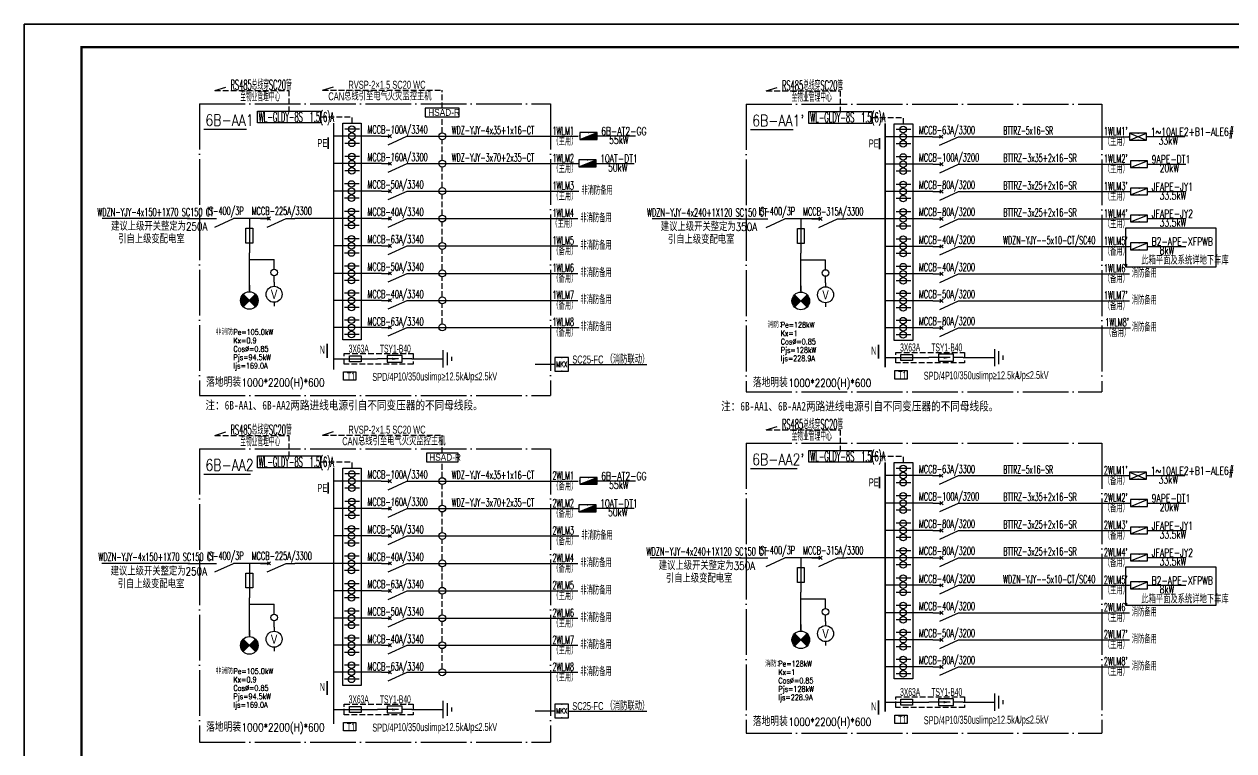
# Model space of a CAD drawing. Extents: x -127004 to 341119, y -13158 to 456864.
# Drawn here: x 27084 to 79977, y 214595 to 246361 of the extents above; entities that cross this region are included whole.
import ezdxf
from ezdxf.enums import TextEntityAlignment as Align

# ---------------------------------------------------------------- set-up
doc = ezdxf.new("R2010")
doc.units = 0
doc.header["$LTSCALE"] = 1000
doc.linetypes.add('DASH', pattern=[0.35, 0.25, -0.1])
doc.linetypes.add('DOTE', pattern=[2.42, 2, -0.2, 0.02, -0.2])
doc.layers.get('0').update_dxf_attribs({"linetype": 'CONTINUOUS'})
for name, color, linetype in [('D-TEXT', 7, 'CONTINUOUS'), ('DIM-箱柜', 3, 'CONTINUOUS'), ('DOTLN', 2, 'DASH'), ('EL-1', 4, 'DASH'), ('ELEMENT', 3, 'CONTINUOUS'), ('EQUIP-照明', 3, 'CONTINUOUS'), ('EQUIP-箱柜', 3, 'CONTINUOUS'), ('PUB_TEXT', 7, 'CONTINUOUS'), ('SHEBEI', 7, 'CONTINUOUS'), ('SIG_TEXT', 7, 'CONTINUOUS'), ('TEL_TEXT', 3, 'CONTINUOUS'), ('TEL_TITLE', 7, 'CONTINUOUS'), ('WIRE', 4, 'CONTINUOUS'), ('WIRE-照明', 1, 'CONTINUOUS'), ('内审意见修改', 2, 'CONTINUOUS')]:
    doc.layers.add(name, color=color, linetype=linetype)
doc.layers.add('内审要求修改2.10', color=6, linetype='CONTINUOUS', plot=False)
doc.styles.add('_COMPLEX', font='ros.shx', dxfattribs={"width": 0.6, "bigfont": 'jd.shx'})
doc.styles.add('_HZTXT', font='ROMANS2', dxfattribs={"width": 0.8, "bigfont": 'HZDF2'})
doc.styles.add('_SIMPLEX', font='SIMPLEX.shx', dxfattribs={"width": 0.8})
doc.styles.add('_TCH_LABEL', font='COMPLEX', dxfattribs={"bigfont": 'GBCBIG'})
doc.styles.add('_TEL_DIM', font='ROMANS2', dxfattribs={"width": 0.8, "height": 3.5, "bigfont": 'HZDF2'})
doc.styles.add('_XCSG', font='XCSG.shx', dxfattribs={"width": 0.6})
doc.styles.add('B', font='ROMANS2', dxfattribs={"width": 0.8, "bigfont": 'HZDF2'})
doc.styles.get("Standard").update_dxf_attribs({"font": 'GBENOR', "bigfont": 'GBCBIG'})
doc.styles.add('黑体', font='simhei.ttf', dxfattribs={"width": 0.8})

# ---------------------------------------------------------------- blocks, each defined once
blk = doc.blocks.new('SADF AGF AERG AER GER')
at = {"layer": 'DIM-箱柜'}
blk.add_lwpolyline([(-462150, -1228514), (-378050, -1228514), (-378050, -1287914), (-462150, -1287914)], close=True, dxfattribs=at)
blk = doc.blocks.new('A$C6873132B')
at = {"layer": 'DIM-箱柜'}
blk.add_blockref('SADF AGF AERG AER GER', (378050, 1287914), dxfattribs=at)
blk = doc.blocks.new('M_M0')
blk.add_line((-0.25, -0.2), (0, -0.75))
for points in [[(0, 0), (0, -0.25)], [(0, -1), (0, -0.75)]]:
    blk.add_lwpolyline(points)
at = {"width": 0.8, "flags": 9}
blk.add_attdef('S', (0.25, -0.5), '', height=0.2, dxfattribs=at)
blk = doc.blocks.new('M_M7')
for p, q in [((-0.25, -0.2), (0, -0.75)), ((-0.047, -0.297), (0.047, -0.203)), ((-0.047, -0.203), (0.047, -0.297))]:
    blk.add_line(p, q)
for points in [[(0, 0), (0, -0.25)], [(0, -0.75), (0, -1)]]:
    blk.add_lwpolyline(points)
at = {"width": 0.8, "flags": 9}
blk.add_attdef('S', (0.25, -0.5), '', height=0.2, dxfattribs=at)
blk = doc.blocks.new('M_M58MSL')
for points in [[(0, 0), (0, -0.167)], [(0, -0.833), (0, -1)]]:
    blk.add_lwpolyline(points)
blk.add_circle((0, -0.5), 0.333)
at = {"style": '_SIMPLEX', "width": 0.8, "flags": 8}
blk.add_attdef('$TEXT$', text='', height=0.333, dxfattribs=at).set_placement((0, -0.5), align=Align.MIDDLE_CENTER)
at = {"width": 0.8, "flags": 9}
blk.add_attdef('S', (0.25, -0.5), '', height=0.2, dxfattribs=at)
blk = doc.blocks.new('M_M12')
for p, q in [((-0.1, -0.717), (-0.1, -0.283)), ((-0.1, -0.283), (0.1, -0.283)), ((0.1, -0.283), (0.1, -0.717)), ((0.1, -0.717), (-0.1, -0.717))]:
    blk.add_line(p, q)
blk.add_lwpolyline([(0, 0), (0, -1)])
at = {"width": 0.8, "flags": 9}
blk.add_attdef('S', (0.25, -0.5), '', height=0.2, dxfattribs=at)
blk = doc.blocks.new('M_M57DRB')
for p, q in [((0.259, -0.374), (-0.259, -0.893)), ((0.259, -0.893), (-0.259, -0.374))]:
    blk.add_line(p, q)
blk.add_lwpolyline([(0, 0), (0, -0.267)])
blk.add_circle((0, -0.633), 0.367)
for points in [[(-0.13, -0.763), (-0.354, -0.538), (0, -0.633), (-0.259, -0.374)], [(0.13, -0.504), (0.354, -0.728), (0, -0.633), (0.259, -0.893)], [(0.225, -0.409), (0.354, -0.538), (0.13, -0.504), (0.354, -0.728)], [(0.259, -0.374), (0.259, -0.374), (0.225, -0.409), (0.354, -0.538)], [(-0.225, -0.858), (-0.354, -0.728), (-0.13, -0.763), (-0.354, -0.538)], [(-0.259, -0.893), (-0.259, -0.893), (-0.225, -0.858), (-0.354, -0.728)]]:
    blk.add_solid(points)
at = {"width": 0.8, "flags": 9}
blk.add_attdef('S', (0.25, -0.5), '', height=0.2, dxfattribs=at)
blk = doc.blocks.new('$equip$00001781')
blk.add_circle((0, 0), 0.5)
at = {"flags": 9}
blk.add_attdef('A', (0, 0), '', height=0.00002, dxfattribs=at)
blk = doc.blocks.new('$equip_U$00000105(JDQINJING)')
for p, q in [((0.5, 1), (-0.5, 1)), ((-0.5, 1), (-0.5, 0)), ((0.5, 0), (0.5, 1)), ((-0.5, 0), (0.5, 0))]:
    blk.add_line(p, q)
for p in [(0, 1), (-0.5, 0.5), (0, 0), (0.5, 0.5)]:
    blk.add_point(p)
at = {"color": 7, "style": '_TEL_DIM'}
blk.add_attdef('$TEXT$', text='', height=0.4, dxfattribs=at).set_placement((-0.002, 0.507), align=Align.MIDDLE_CENTER)
at = {"color": 7, "style": '_TEL_DIM', "flags": 1}
blk.add_attdef('A', text='', height=0.00002, dxfattribs=at).set_placement((0, 0), align=Align.MIDDLE_CENTER)
blk = doc.blocks.new('*X33')
at = {"color": 0}
for p, q in [((-247, 0), (-246, 2)), ((-212, 0), (-187, 25)), ((-177, 0), (-128, 49)), ((-141, 0), (-69, 72)), ((-106, 0), (-10, 96)), ((-71, 0), (49, 120)), ((-35, 0), (108, 143)), ((0, 0), (167, 167)), ((35, 0), (226, 190)), ((71, 0), (250, 179)), ((106, 0), (250, 144)), ((141, 0), (250, 109)), ((177, 0), (250, 73)), ((212, 0), (250, 38)), ((247, 0), (250, 3))]:
    blk.add_line(p, q, dxfattribs=at)
blk = doc.blocks.new('$equip$00001425')
for p, q in [((-0.75, 0), (0.75, 0.6)), ((0.75, 0.6), (-0.75, 0.6)), ((-0.75, 0.6), (-0.75, 0)), ((-0.75, 0), (0.75, 0)), ((0.75, 0), (0.75, 0.6))]:
    blk.add_line(p, q)
for p in [(-0.75, 0.3), (0, 0.6), (0, 0), (0.75, 0.3)]:
    blk.add_point(p)
blk.add_solid([(-0.75, 0), (0.75, 0), (0.75, 0.6)])
at = {"xscale": 0.00300000000061118, "yscale": 0.00300000000061118, "zscale": 0.00300000000061118}
blk.add_blockref('*X33', (0, 0), dxfattribs=at)
at = {"style": '_TCH_LABEL', "flags": 9}
blk.add_attdef('A', (0, 0), '', height=0.00002, dxfattribs=at)
blk = doc.blocks.new('M_M24')
for p, q in [((-0.25, -0.375), (0.25, -0.375)), ((-0.1875, -0.5), (0.1875, -0.5)), ((-0.0625, -0.625), (0.0625, -0.625))]:
    blk.add_line(p, q)
blk.add_lwpolyline([(0, 0), (0, -0.375)])
at = {"width": 0.8, "flags": 9}
blk.add_attdef('S', (0.25, -0.5), '', height=0.2, dxfattribs=at)
blk = doc.blocks.new('M_M17')
for p, q in [((-0.1, -0.717), (-0.1, -0.283)), ((-0.1, -0.283), (0.1, -0.283)), ((0.1, -0.283), (0.1, -0.717)), ((0, -0.383), (0, -0.717)), ((0.1, -0.717), (-0.1, -0.717))]:
    blk.add_line(p, q)
for points in [[(0, 0), (0, -0.283)], [(0, -0.717), (0, -1)]]:
    blk.add_lwpolyline(points)
for points in [[(-0.033, -0.567), (0.033, -0.567), (0, -0.367), (0.033, -0.567)], [(0.033, -0.567), (0, -0.367), (-0.033, -0.567), (0.033, -0.567)], [(0, -0.367), (-0.033, -0.567), (0.033, -0.567), (0, -0.367)]]:
    blk.add_solid(points)
at = {"width": 0.8, "flags": 9}
blk.add_attdef('S', (0.25, -0.5), '', height=0.2, dxfattribs=at)
blk = doc.blocks.new('T1')
at = {"layer": 'DOTLN', "linetype": 'DASH', "elevation": -4260}
blk.add_lwpolyline([(42028, 231032), (45043, 231032), (45043, 230576), (42028, 230576)], close=True, dxfattribs=at)
at = {"layer": 'ELEMENT', "elevation": -4260}
blk.add_lwpolyline([(42254, 230674), (42254, 230934), (42764, 230934), (42764, 230674)], close=True, dxfattribs=at)
at = {"layer": 'TEL_TEXT', "ltscale": 2}
blk.add_lwpolyline([(41994, 230241), (42528, 230241), (42528, 229865), (41994, 229865)], close=True, dxfattribs=at)
at = {"layer": 'WIRE-照明'}
for p, q in [((41567, 230804), (42330, 230804)), ((42330, 230804), (43480, 230804)), ((44980, 230804), (45793, 230804))]:
    blk.add_line(p, q, dxfattribs=at)
at = {"layer": 'ELEMENT', "yscale": 1500, "zscale": 1500}
for name, p, xscale, rotation in [('M_M24', (45793, 230804), 1500, 90), ('M_M17', (44980, 230804), -1500, 270)]:
    blk.add_blockref(name, p, dxfattribs=dict(at, xscale=xscale, rotation=rotation))
at = {"layer": 'TEL_TEXT', "ltscale": 2, "style": '_COMPLEX'}
for s, width, p in [('3X63A      TSY1-B40', 0.5, (42222, 231075)), ('T1', 0.6, (42135, 229861)), ('SPD/4P', 0.6, (43255, 229838)), ('10/350us', 0.6, (44372, 229857)), ('Iimp≥12.5kA', 0.6, (45671, 229858)), ('Up≤2.5kV', 0.6, (47309, 229868))]:
    blk.add_text(s, height=350, dxfattribs=dict(at, width=width)).set_placement(p)
blk = doc.blocks.new('$equip$00001424')
for p, q in [((-0.75, 0), (0.75, 0.6)), ((-0.75, 0.6), (0.75, 0)), ((0.75, 0.6), (-0.75, 0.6)), ((-0.75, 0.6), (-0.75, 0)), ((-0.75, 0), (0.75, 0)), ((0.75, 0), (0.75, 0.6))]:
    blk.add_line(p, q)
for p in [(-0.75, 0.3), (0, 0.6), (0, 0), (0.75, 0.3)]:
    blk.add_point(p)
at = {"style": '_TCH_LABEL', "flags": 9}
blk.add_attdef('A', (0, 0), '', height=0.00002, dxfattribs=at)
blk = doc.blocks.new('$equip$00001416')
for p, q in [((0.75, 0.6), (-0.75, 0.6)), ((-0.75, 0), (0.75, 0.6)), ((-0.75, 0.6), (-0.75, 0)), ((-0.75, 0), (0.75, 0)), ((0.75, 0), (0.75, 0.6))]:
    blk.add_line(p, q)
for p in [(-0.75, 0.3), (0, 0.6), (0, 0), (0.75, 0.3)]:
    blk.add_point(p)
at = {"style": '_TCH_LABEL', "flags": 9}
blk.add_attdef('A', (0, 0), '', height=0.00002, dxfattribs=at)

msp = doc.modelspace()

# ---------------------------------------------------------------- linework, layer by layer
at = {"color": 0}
for p, q in [((35420, 243463, 0), (35897, 243615, 0)), ((40135, 243475), (40612, 243627)), ((59534, 243444, 0), (60010, 243596, 0)), ((35420, 228386, 0), (35897, 228537, 0)), ((40135, 228398), (40612, 228550)), ((59534, 228628, 0), (60010, 228780, 0))]:
    msp.add_line(p, q, dxfattribs=at)
at = {"linetype": 'DASH'}
for p, q in [((35420, 243463, 0), (38657, 243463, 0)), ((38657, 243463, 0), (38657, 242563, 0)), ((40135, 243475), (45365, 243475)), ((45365, 242690), (45365, 243475)), ((59534, 243444, 0), (62770, 243444, 0)), ((62770, 243444, 0), (62770, 242544, 0)), ((40035, 242304), (41419, 242304)), ((41419, 242027), (41419, 242304)), ((45365, 241612), (45365, 242305)), ((64149, 242285), (65532, 242285)), ((65532, 242008), (65532, 242285)), ((45365, 240414), (45365, 241312)), ((45365, 239215), (45365, 240100)), ((45365, 238016), (45365, 238902)), ((45365, 236818), (45365, 237716)), ((45365, 235619), (45365, 236518)), ((45365, 234438), (45365, 235319)), ((45365, 233257), (45365, 234138)), ((59534, 228628, 0), (62770, 228628, 0)), ((62770, 228628, 0), (62770, 227728, 0)), ((35420, 228386, 0), (38657, 228386, 0)), ((38657, 228386, 0), (38657, 227486, 0)), ((40135, 228398), (45365, 228398)), ((45365, 227613), (45365, 228398)), ((64149, 227469), (65532, 227469)), ((65532, 227192), (65532, 227469)), ((40035, 227226), (41419, 227226)), ((41419, 226950), (41419, 227226)), ((45365, 226535), (45365, 227228)), ((45365, 225336), (45365, 226235)), ((45365, 224138), (45365, 225023)), ((45365, 222939), (45365, 223824)), ((45365, 221740), (45365, 222639)), ((45365, 220542), (45365, 221440)), ((45365, 219361), (45365, 220242)), ((45365, 218180), (45365, 219061))]:
    msp.add_line(p, q, dxfattribs=at)
at = {"color": 2, "elevation": 0}
for points in [[(37279, 242563), (40035, 242563), (40035, 242045), (37279, 242045)], [(61392, 242544), (64149, 242544), (64149, 242025), (61392, 242025)], [(37279, 227486), (40035, 227486), (40035, 226967), (37279, 226967)], [(61392, 227728), (64149, 227728), (64149, 227209), (61392, 227209)]]:
    msp.add_lwpolyline(points, close=True, dxfattribs=at)
at = {"color": 0}
for points in [[(41014, 242027), (41823, 242027), (41823, 232564), (41014, 232564)], [(65127, 242008), (65936, 242008), (65936, 232530), (65127, 232530)], [(41014, 226950), (41823, 226950), (41823, 217457), (41014, 217457)], [(65127, 227192), (65936, 227192), (65936, 217742), (65127, 217742)]]:
    msp.add_lwpolyline(points, close=True, dxfattribs=at)
at = {"linetype": 'Continuous', "const_width": 72.9}
for points in [[(40372, 241408), (40372, 240911)], [(64485, 241389), (64485, 240892)], [(40330, 232391), (40330, 231772)], [(64443, 232354), (64443, 231736)], [(64485, 226573), (64485, 226076)], [(40372, 226330), (40372, 225833)], [(40330, 217653), (40330, 217034)], [(64443, 216799), (64443, 216180)]]:
    msp.add_lwpolyline(points, dxfattribs=at)
for points in [[(75257, 237460), (79193, 237460), (79193, 235742), (75257, 235742)], [(75257, 222641), (79193, 222641), (79193, 220952), (75257, 220952)]]:
    msp.add_lwpolyline(points, close=True)
at = {"color": 2}
for centre in [(41409, 241774, 0), (65522, 241755, 0), (41409, 241462, 0), (41409, 241152, 0), (65522, 241443, 0), (65522, 241133, 0), (41409, 240576, 0), (65522, 240556, 0), (41409, 240264, 0), (65522, 240244, 0), (41409, 239953, 0), (65522, 239934, 0), (41401, 239377, 0), (41401, 239065, 0), (65514, 239358, 0), (65514, 239046, 0), (41401, 238754, 0), (65514, 238735, 0), (41401, 238178, 0), (65514, 238159, 0), (41401, 237866, 0), (41401, 237556, 0), (65514, 237847, 0), (65514, 237537, 0), (41401, 236980, 0), (65514, 236961, 0), (41401, 236668, 0), (41401, 236357, 0), (65514, 236649, 0), (65514, 236338, 0), (41401, 235781, 0), (65514, 235762, 0), (41401, 235469, 0), (65514, 235450, 0), (41401, 235159, 0), (65514, 235140, 0), (41401, 234600, 0), (41401, 234288, 0), (65514, 234581, 0), (65514, 234269, 0), (41401, 233978, 0), (65514, 233959, 0), (41401, 233420, 0), (65514, 233400, 0), (41401, 233107, 0), (41401, 232797, 0), (65514, 233088, 0), (65514, 232778, 0), (65522, 226939, 0), (41409, 226697, 0), (41409, 226385, 0), (65522, 226627, 0), (65522, 226317, 0), (41409, 226074, 0), (65522, 225740, 0), (41409, 225498, 0), (41409, 225186, 0), (65522, 225428, 0), (41409, 224876, 0), (65522, 225118, 0), (41401, 224300, 0), (65514, 224542, 0), (65514, 224230, 0), (41401, 223988, 0), (41401, 223677, 0), (65514, 223919, 0), (41401, 223101, 0), (65514, 223343, 0), (41401, 222789, 0), (65514, 223031, 0), (65514, 222721, 0), (41401, 222478, 0), (65514, 222145, 0), (41401, 221902, 0), (41401, 221590, 0), (65514, 221833, 0), (65514, 221522, 0), (41401, 221280, 0), (41401, 220704, 0), (65514, 220946, 0), (65514, 220634, 0), (41401, 220392, 0), (41401, 220081, 0), (65514, 220324, 0), (41401, 219523, 0), (65514, 219765, 0), (65514, 219453, 0), (41401, 219211, 0), (41401, 218900, 0), (65514, 219143, 0), (41401, 218342, 0), (65514, 218584, 0), (41401, 218030, 0), (65514, 218272, 0), (65514, 217962, 0), (41401, 217720, 0)]:
    msp.add_circle(centre, 143, dxfattribs=at)
for centre in [(38012, 235503), (62125, 235484), (38012, 220426), (62125, 220668)]:
    msp.add_circle(centre, 143)
at = {"layer": 'EQUIP-照明', "linetype": 'ByBlock'}
for points in [[(44624, 242305), (46106, 242305), (46106, 242690), (44624, 242690)], [(44669, 227228), (46060, 227228), (46060, 227613), (44669, 227613)]]:
    msp.add_lwpolyline(points, close=True, dxfattribs=at)
at = {"layer": 'PUB_TEXT', "color": 2}
for p, q in [((36807, 241757), (34933, 241757)), ((60714, 241738), (58840, 241738)), ((60884, 226922), (58840, 226922)), ((36977, 226680), (34933, 226680))]:
    msp.add_line(p, q, dxfattribs=at)
at = {"layer": 'SHEBEI', "linetype": 'DOTE'}
for p, q in [((34746, 242881), (50092, 242881)), ((34746, 242881), (34746, 230122)), ((50092, 242881), (50092, 230122)), ((58654, 242862), (74205, 242862)), ((58654, 242862), (58654, 230294)), ((74205, 242862), (74205, 230294)), ((34746, 230122), (50092, 230122)), ((58654, 230294), (74205, 230294)), ((58654, 228046), (74205, 228046)), ((58654, 228046), (58654, 215363)), ((74205, 228046), (74205, 215363)), ((34746, 227804), (50092, 227804)), ((34746, 227804), (34746, 214971)), ((50092, 227804), (50092, 214971)), ((58654, 215363), (74205, 215363)), ((34746, 214971), (50092, 214971))]:
    msp.add_line(p, q, dxfattribs=at)
at = {"layer": 'TEL_TITLE'}
msp.add_lwpolyline([(27084, 186961), (111184, 186961), (111184, 246361), (27084, 246361)], close=True, dxfattribs=at)
at = {"layer": 'TEL_TITLE', "const_width": 100}
msp.add_lwpolyline([(29584, 187961), (110184, 187961), (110184, 245361), (29584, 245361)], close=True, dxfattribs=at)
at = {"layer": 'WIRE', "color": 4}
for p, q in [((41744, 241774, 0), (41101, 241774, 0)), ((65857, 241755, 0), (65214, 241755, 0)), ((41744, 241462, 0), (41101, 241462, 0)), ((65857, 241443, 0), (65214, 241443, 0)), ((41744, 241152, 0), (41101, 241152, 0)), ((65857, 241133, 0), (65214, 241133, 0)), ((41744, 240576, 0), (41101, 240576, 0)), ((41744, 240264, 0), (41101, 240264, 0)), ((65857, 240556, 0), (65214, 240556, 0)), ((65857, 240244, 0), (65214, 240244, 0)), ((41744, 239953, 0), (41101, 239953, 0)), ((65857, 239934, 0), (65214, 239934, 0)), ((41736, 239377, 0), (41093, 239377, 0)), ((65849, 239358, 0), (65206, 239358, 0)), ((41736, 239065, 0), (41093, 239065, 0)), ((41736, 238754, 0), (41093, 238754, 0)), ((65849, 239046, 0), (65206, 239046, 0)), ((65849, 238735, 0), (65206, 238735, 0)), ((41736, 238178, 0), (41093, 238178, 0)), ((65849, 238159, 0), (65206, 238159, 0)), ((41736, 237866, 0), (41093, 237866, 0)), ((41736, 237556, 0), (41093, 237556, 0)), ((65849, 237847, 0), (65206, 237847, 0)), ((65849, 237537, 0), (65206, 237537, 0)), ((41736, 236980, 0), (41093, 236980, 0)), ((41736, 236668, 0), (41093, 236668, 0)), ((65849, 236961, 0), (65206, 236961, 0)), ((65849, 236649, 0), (65206, 236649, 0)), ((41736, 236357, 0), (41093, 236357, 0)), ((65849, 236338, 0), (65206, 236338, 0)), ((41736, 235781, 0), (41093, 235781, 0)), ((41736, 235469, 0), (41093, 235469, 0)), ((65849, 235762, 0), (65206, 235762, 0)), ((65849, 235450, 0), (65206, 235450, 0)), ((41736, 235159, 0), (41093, 235159, 0)), ((65849, 235140, 0), (65206, 235140, 0)), ((41736, 234600, 0), (41093, 234600, 0)), ((65849, 234581, 0), (65206, 234581, 0)), ((41736, 234288, 0), (41093, 234288, 0)), ((41736, 233978, 0), (41093, 233978, 0)), ((65849, 234269, 0), (65206, 234269, 0)), ((65849, 233959, 0), (65206, 233959, 0)), ((41736, 233420, 0), (41093, 233420, 0)), ((65849, 233400, 0), (65206, 233400, 0)), ((41736, 233107, 0), (41093, 233107, 0)), ((41736, 232797, 0), (41093, 232797, 0)), ((65849, 233088, 0), (65206, 233088, 0)), ((65849, 232778, 0), (65206, 232778, 0)), ((65857, 226939, 0), (65214, 226939, 0)), ((41744, 226697, 0), (41101, 226697, 0)), ((41744, 226385, 0), (41101, 226385, 0)), ((65857, 226627, 0), (65214, 226627, 0)), ((41744, 226074, 0), (41101, 226074, 0)), ((65857, 226317, 0), (65214, 226317, 0)), ((41744, 225498, 0), (41101, 225498, 0)), ((65857, 225740, 0), (65214, 225740, 0)), ((65857, 225428, 0), (65214, 225428, 0)), ((41744, 225186, 0), (41101, 225186, 0)), ((41744, 224876, 0), (41101, 224876, 0)), ((65857, 225118, 0), (65214, 225118, 0)), ((41736, 224300, 0), (41093, 224300, 0)), ((65849, 224542, 0), (65206, 224542, 0)), ((41736, 223988, 0), (41093, 223988, 0)), ((65849, 224230, 0), (65206, 224230, 0)), ((65849, 223919, 0), (65206, 223919, 0)), ((41736, 223677, 0), (41093, 223677, 0)), ((65849, 223343, 0), (65206, 223343, 0)), ((41736, 223101, 0), (41093, 223101, 0)), ((41736, 222789, 0), (41093, 222789, 0)), ((65849, 223031, 0), (65206, 223031, 0)), ((65849, 222721, 0), (65206, 222721, 0)), ((41736, 222478, 0), (41093, 222478, 0)), ((41736, 221902, 0), (41093, 221902, 0)), ((65849, 222145, 0), (65206, 222145, 0)), ((65849, 221833, 0), (65206, 221833, 0)), ((41736, 221590, 0), (41093, 221590, 0)), ((41736, 221280, 0), (41093, 221280, 0)), ((65849, 221522, 0), (65206, 221522, 0)), ((41736, 220704, 0), (41093, 220704, 0)), ((65849, 220946, 0), (65206, 220946, 0)), ((65849, 220634, 0), (65206, 220634, 0)), ((41736, 220392, 0), (41093, 220392, 0)), ((41736, 220081, 0), (41093, 220081, 0)), ((65849, 220324, 0), (65206, 220324, 0)), ((41736, 219523, 0), (41093, 219523, 0)), ((65849, 219765, 0), (65206, 219765, 0)), ((41736, 219211, 0), (41093, 219211, 0)), ((65849, 219453, 0), (65206, 219453, 0)), ((65849, 219143, 0), (65206, 219143, 0)), ((41736, 218900, 0), (41093, 218900, 0)), ((65849, 218584, 0), (65206, 218584, 0)), ((41736, 218342, 0), (41093, 218342, 0)), ((41736, 218030, 0), (41093, 218030, 0)), ((65849, 218272, 0), (65206, 218272, 0)), ((65849, 217962, 0), (65206, 217962, 0)), ((41736, 217720, 0), (41093, 217720, 0))]:
    msp.add_line(p, q, dxfattribs=at)
at = {"layer": 'WIRE-照明'}
for p, q in [((42695, 241462), (40619, 241462)), ((44195, 241462), (45222, 241462)), ((44740, 241462), (51311, 241462)), ((52134, 241474), (53808, 241474)), ((66808, 241443), (64732, 241443)), ((68308, 241443), (69336, 241443)), ((68853, 241443), (75424, 241443)), ((76164, 241446), (77838, 241446)), ((42706, 240264), (40619, 240264)), ((44206, 240264), (45305, 240264)), ((44823, 240264), (51343, 240264)), ((52088, 240275), (53762, 240275)), ((66820, 240244), (64732, 240244)), ((68320, 240244), (69418, 240244)), ((68936, 240244), (75457, 240244)), ((76207, 240244), (77880, 240244)), ((42706, 239065), (40619, 239065)), ((44206, 239065), (45305, 239065)), ((44823, 239065), (51343, 239065)), ((66820, 239046), (64732, 239046)), ((68320, 239046), (69418, 239046)), ((68936, 239046), (75457, 239046)), ((76207, 239046), (77880, 239046)), ((34325, 237866), (30500, 237866)), ((34204, 237866), (35219, 237866)), ((37754, 237866), (36516, 237866)), ((40619, 237866), (38915, 237866)), ((42706, 237866), (40619, 237866)), ((44206, 237866), (45305, 237866)), ((44823, 237866), (51297, 237866)), ((58438, 237847), (54538, 237847)), ((58317, 237847), (59332, 237847)), ((61867, 237847), (60629, 237847)), ((64732, 237847), (63028, 237847)), ((66820, 237847), (64732, 237847)), ((68320, 237847), (69418, 237847)), ((68936, 237847), (75410, 237847)), ((76207, 237865), (77880, 237865)), ((42706, 236668), (40619, 236668)), ((44206, 236668), (45305, 236668)), ((44823, 236668), (51297, 236668)), ((66820, 236649), (64732, 236649)), ((68320, 236649), (69418, 236649)), ((68936, 236649), (75410, 236649)), ((76207, 236649), (77880, 236649)), ((36929, 234707), (36929, 236366)), ((36929, 236077), (38012, 236077)), ((38012, 235648), (38012, 236077)), ((61043, 234688), (61043, 236347)), ((61043, 236058), (62125, 236058)), ((62125, 235628), (62125, 236058)), ((42706, 235469), (40619, 235469)), ((44206, 235469), (45305, 235469)), ((44823, 235469), (51297, 235469)), ((66820, 235450), (64732, 235450)), ((68320, 235450), (69418, 235450)), ((68936, 235450), (75410, 235450)), ((38012, 235077), (38012, 235362)), ((62125, 235058), (62125, 235343)), ((42706, 234288), (40619, 234288)), ((44206, 234288), (45305, 234288)), ((44823, 234288), (51297, 234288)), ((66820, 234269), (64732, 234269)), ((68320, 234269), (69418, 234269)), ((68936, 234269), (75410, 234269)), ((42706, 233107), (40619, 233107)), ((44206, 233107), (45305, 233107)), ((44823, 233107), (50512, 233107)), ((44823, 233107), (50512, 233107)), ((50512, 233107), (51353, 233107)), ((50890, 233107), (51297, 233107)), ((66820, 233088), (64732, 233088)), ((68320, 233088), (69418, 233088)), ((68936, 233088), (74625, 233088)), ((68936, 233088), (74625, 233088)), ((74625, 233088), (75466, 233088)), ((75003, 233088), (75410, 233088)), ((50292, 231485), (49430, 231485)), ((50892, 231485), (54305, 231485)), ((42695, 226385), (40619, 226385)), ((44195, 226385), (45222, 226385)), ((44195, 226385), (45222, 226385)), ((44740, 226385), (51311, 226385)), ((52134, 226397), (53808, 226397)), ((66808, 226627), (64732, 226627)), ((68308, 226627), (69336, 226627)), ((68308, 226627), (69336, 226627)), ((68853, 226627), (75424, 226627)), ((76164, 226627), (77838, 226627)), ((66820, 225428), (64732, 225428)), ((68320, 225428), (69418, 225428)), ((68320, 225428), (69418, 225428)), ((68936, 225428), (75457, 225428)), ((76207, 225426), (77880, 225426)), ((42706, 225186), (40619, 225186)), ((44206, 225186), (45305, 225186)), ((44206, 225186), (45305, 225186)), ((44823, 225186), (51343, 225186)), ((52088, 225198), (53762, 225198)), ((42706, 223988), (40619, 223988)), ((44206, 223988), (45305, 223988)), ((44206, 223988), (45305, 223988)), ((44823, 223988), (51343, 223988)), ((66820, 224230), (64732, 224230)), ((68320, 224230), (69418, 224230)), ((68320, 224230), (69418, 224230)), ((68936, 224230), (75457, 224230)), ((76207, 224227), (77880, 224227)), ((34325, 222789), (30482, 222789)), ((34236, 222789), (35219, 222789)), ((37754, 222789), (36516, 222789)), ((40619, 222789), (38915, 222789)), ((42706, 222789), (40619, 222789)), ((44206, 222789), (45305, 222789)), ((44206, 222789), (45305, 222789)), ((44823, 222789), (51297, 222789)), ((58438, 223031), (54450, 223031)), ((58349, 223031), (59332, 223031)), ((61867, 223031), (60629, 223031)), ((64732, 223031), (63028, 223031)), ((66820, 223031), (64732, 223031)), ((68320, 223031), (69418, 223031)), ((68320, 223031), (69418, 223031)), ((68936, 223031), (75410, 223031)), ((76207, 223046), (77880, 223046)), ((66820, 221833), (64732, 221833)), ((68320, 221833), (69418, 221833)), ((68320, 221833), (69418, 221833)), ((68936, 221833), (75410, 221833)), ((76207, 221830), (77880, 221830)), ((36929, 219630), (36929, 221289)), ((42706, 221590), (40619, 221590)), ((44206, 221590), (45305, 221590)), ((44206, 221590), (45305, 221590)), ((44823, 221590), (51297, 221590)), ((61043, 219872), (61043, 221531)), ((61043, 221242), (62125, 221242)), ((62125, 220812), (62125, 221242)), ((36929, 221000), (38012, 221000)), ((38012, 220570), (38012, 221000)), ((66820, 220634), (64732, 220634)), ((68320, 220634), (69418, 220634)), ((68320, 220634), (69418, 220634)), ((68936, 220634), (75410, 220634)), ((38012, 220000), (38012, 220285)), ((42706, 220392), (40619, 220392)), ((44206, 220392), (45305, 220392)), ((44206, 220392), (45305, 220392)), ((44823, 220392), (51297, 220392)), ((62125, 220242), (62125, 220527)), ((42706, 219211), (40619, 219211)), ((44206, 219211), (45305, 219211)), ((44206, 219211), (45305, 219211)), ((44823, 219211), (51297, 219211)), ((66820, 219453), (64732, 219453)), ((68320, 219453), (69418, 219453)), ((68320, 219453), (69418, 219453)), ((68936, 219453), (75410, 219453)), ((42706, 218030), (40619, 218030)), ((44206, 218030), (45305, 218030)), ((44206, 218030), (45305, 218030)), ((44823, 218030), (50512, 218030)), ((44823, 218030), (51297, 218030)), ((66820, 218272), (64732, 218272)), ((68320, 218272), (69418, 218272)), ((68320, 218272), (69418, 218272)), ((68936, 218272), (74625, 218272)), ((68936, 218272), (75410, 218272)), ((50292, 216335), (49430, 216335)), ((50892, 216335), (54305, 216335))]:
    msp.add_line(p, q, dxfattribs=at)
at = {"layer": 'WIRE-照明', "const_width": 60}
for points in [[(40619, 242047), (40619, 231259)], [(64732, 242028), (64732, 231360)], [(40619, 226970), (40619, 215763)], [(64732, 227212), (64732, 216311)]]:
    msp.add_lwpolyline(points, dxfattribs=at)

# ---------------------------------------------------------------- block references
at = {"layer": 'DIM-箱柜'}
msp.add_blockref('SADF AGF AERG AER GER', (489234, 1474875), dxfattribs=at)
at = {"layer": 'EL-1'}
for p in [(-948, 927), (23165, 980), (-948, -14403), (23165, -14082)]:
    msp.add_blockref('T1', p, dxfattribs=at)
at = {"layer": 'ELEMENT', "xscale": 1500, "yscale": 1500, "zscale": 1500, "rotation": 90}
for p in [(42695, 241462), (66808, 241443), (42706, 240264), (66820, 240244), (42706, 239065), (66820, 239046), (37415, 237866), (42706, 237866), (61528, 237847), (66820, 237847), (42706, 236668), (66820, 236649), (42706, 235469), (66820, 235450), (42706, 234288), (66820, 234269), (42706, 233107), (66820, 233088), (42695, 226385), (42695, 226385), (66808, 226624), (66820, 225426), (42706, 225186), (42706, 225186), (66820, 224227), (42706, 223988), (42706, 223988), (37415, 222789), (42706, 222789), (42706, 222789), (61528, 223031), (66820, 223028), (42706, 221590), (42706, 221590), (66820, 221830), (66820, 220631), (42706, 220392), (42706, 220392), (66820, 219450), (42706, 219211), (42706, 219211), (42706, 218030), (42706, 218030), (66820, 218270)]:
    msp.add_blockref('M_M7', p, dxfattribs=at)
at = {"layer": 'ELEMENT', "linetype": 'ByBlock', "xscale": 1500, "yscale": 1500, "zscale": 1500, "rotation": 90}
for p in [(35114, 237866), (59227, 237847), (35114, 222789), (59227, 223031)]:
    msp.add_blockref('M_M0', p, dxfattribs=at)
at = {"layer": 'ELEMENT'}
for name, p, xscale, yscale, zscale in [('M_M12', (36929, 237866), 1500, 1500, 1500), ('M_M12', (61043, 237847), 1500, 1500, 1500), ('M_M57DRB', (36929, 234946), 1050, 1050, 1050), ('M_M57DRB', (61043, 234927), 1050, 1050, 1050), ('M_M12', (36929, 222789), 1500, 1500, 1500), ('M_M12', (61043, 223031), 1500, 1500, 1500), ('M_M57DRB', (61043, 220111), 1050, 1050, 1050), ('M_M57DRB', (36929, 219868), 1050, 1050, 1050)]:
    msp.add_blockref(name, p, dxfattribs=dict(at, xscale=xscale, yscale=yscale, zscale=zscale))
ref = msp.add_blockref('M_M58MSL', (38012, 235077), dxfattribs=dict(at, xscale=1050, yscale=1050, zscale=1050))
ref.add_attrib('$TEXT$', 'V', dxfattribs={"layer": '0', "height": 400, "style": '_XCSG', "width": 0.8, "flags": 8}).set_placement((38012, 234552), align=Align.MIDDLE_CENTER)
ref = msp.add_blockref('M_M58MSL', (62125, 235058), dxfattribs=dict(at, xscale=1050, yscale=1050, zscale=1050))
ref.add_attrib('$TEXT$', 'V', dxfattribs={"layer": '0', "height": 400, "style": '_XCSG', "width": 0.8, "flags": 8}).set_placement((62125, 234533), align=Align.MIDDLE_CENTER)
ref = msp.add_blockref('M_M58MSL', (62125, 220242), dxfattribs=dict(at, xscale=1050, yscale=1050, zscale=1050))
ref.add_attrib('$TEXT$', 'V', dxfattribs={"layer": '0', "height": 400, "style": '_XCSG', "width": 0.8, "flags": 8}).set_placement((62125, 219717), align=Align.MIDDLE_CENTER)
ref = msp.add_blockref('M_M58MSL', (38012, 220000), dxfattribs=dict(at, xscale=1050, yscale=1050, zscale=1050))
ref.add_attrib('$TEXT$', 'V', dxfattribs={"layer": '0', "height": 400, "style": '_XCSG', "width": 0.8, "flags": 8}).set_placement((38012, 219475), align=Align.MIDDLE_CENTER)
at = {"layer": 'EQUIP-照明', "linetype": 'ByBlock', "xscale": 300, "yscale": 300, "zscale": 300}
for p in [(45365, 241462), (45365, 240264), (45365, 239065), (45365, 237866), (45365, 236668), (45365, 235469), (45365, 234288), (45365, 233107), (45365, 226385), (45365, 225186), (45365, 223988), (45365, 222789), (45365, 221590), (45365, 220392), (45365, 219211), (45365, 218030)]:
    msp.add_blockref('$equip$00001781', p, dxfattribs=at)
at = {"layer": 'EQUIP-箱柜', "xscale": 500, "yscale": 500, "zscale": 500}
for name, p in [('$equip$00001425', (51759, 241324)), ('$equip$00001424', (75789, 241296)), ('$equip$00001425', (51713, 240125)), ('$equip$00001416', (75832, 240094)), ('$equip$00001416', (75832, 238896)), ('$equip$00001416', (75832, 237715)), ('$equip$00001416', (75832, 236499)), ('$equip$00001425', (51759, 226247)), ('$equip$00001424', (75789, 226477)), ('$equip$00001425', (51713, 225048)), ('$equip$00001416', (75832, 225276)), ('$equip$00001416', (75832, 224077)), ('$equip$00001416', (75832, 222896)), ('$equip$00001416', (75832, 221680))]:
    msp.add_blockref(name, p, dxfattribs=at)
at = {"layer": 'EQUIP-箱柜'}
ref = msp.add_blockref('$equip_U$00000105(JDQINJING)', (50592, 231185), dxfattribs=dict(at, xscale=600, yscale=600, zscale=600))
ref.add_attrib('$TEXT$', 'MKX', dxfattribs={"layer": '0', "color": 7, "height": 240, "style": '_TEL_DIM', "width": 0.6}).set_placement((50591, 231489), align=Align.MIDDLE_CENTER)
ref = msp.add_blockref('$equip_U$00000105(JDQINJING)', (50592, 216035), dxfattribs=dict(at, xscale=600, yscale=600, zscale=600))
ref.add_attrib('$TEXT$', 'MKX', dxfattribs={"layer": '0', "color": 7, "height": 240, "style": '_TEL_DIM', "width": 0.6}).set_placement((50591, 216339), align=Align.MIDDLE_CENTER)
at = {"layer": '内审要求修改2.10'}
msp.add_blockref('A$C6873132B', (111184, 186961), dxfattribs=at)

# ---------------------------------------------------------------- texts
at = {"layer": 'D-TEXT', "color": 0, "style": '_HZTXT', "width": 0.45}
for s, height, p in [('RS485总线穿SC20管', 428.57, (36107, 243497, 0)), ('RS485总线穿SC20管', 428.57, (60220, 243478, 0)), ('至物业管理中心', 428.6, (36530, 242985, 0)), ('至物业管理中心', 428.6, (60643, 242966, 0)), ('RS485总线穿SC20管', 428.57, (60220, 228662, 0)), ('RS485总线穿SC20管', 428.57, (36107, 228420, 0)), ('至物业管理中心', 428.6, (60643, 228150, 0)), ('至物业管理中心', 428.6, (36530, 227907, 0))]:
    msp.add_text(s, height=height, dxfattribs=at).set_placement(p)
at = {"layer": 'PUB_TEXT', "color": 2, "style": '_HZTXT', "width": 0.8}
for s, p in [('6B-AA1', (35009, 241917)), ("6B-AA1'", (58917, 241898)), ("6B-AA2'", (58917, 227082)), ('6B-AA2', (35009, 226840))]:
    msp.add_text(s, height=500, dxfattribs=at).set_placement(p)
at = {"layer": 'PUB_TEXT', "style": '_HZTXT'}
for s, height, width, p in [('WDZ-YJY-4x35+1x16-CT', 350, 0.5, (45782, 241555)), ('1WLM1', 350, 0.6, (50182, 241530)), ('6B-AT2-GG', 350, 0.7, (52314, 241509)), ('BTTRZ-5x16-SR', 350, 0.45, (69896, 241536)), ("1WLM1'", 350, 0.6, (74295, 241511)), ('1~10ALE2+B1-ALE6#', 350, 0.7, (76344, 241481)), ('（主用）', 350, 0.6, (50182, 241062)), ('55kW', 350, 0.7, (52662, 241124)), ('（主用）', 350, 0.6, (74295, 241043)), ('33kW', 350, 0.7, (76692, 241096)), ('WDZ-YJY-3x70+2x35-CT', 350, 0.5, (45782, 240357)), ('1WLM2', 350, 0.6, (50182, 240330)), ('BTTRZ-3x35+2x16-SR', 350, 0.5, (69896, 240338)), ('（主用）', 350, 0.6, (50182, 239864)), ('10AT-DT1', 350, 0.7, (52268, 240310)), ('50kW', 350, 0.7, (52615, 239925)), ("1WLM2'", 350, 0.6, (74295, 240311)), ('（主用）', 350, 0.6, (74295, 239845)), ('9APE-DT1', 350, 0.7, (76386, 240279)), ('20kW', 350, 0.7, (76734, 239894)), ('1WLM3', 350, 0.6, (50182, 239131)), ('非消防备用', 350, 0.6, (51452, 238907)), ('BTTRZ-3x25+2x16-SR', 350, 0.5, (69896, 239139)), ("1WLM3'", 350, 0.6, (74295, 239112)), ('JFAPE-JY1', 350, 0.7, (76386, 239081)), ('（主用）', 350, 0.6, (50182, 238665)), ('（主用）', 350, 0.6, (74295, 238646)), ('33.5kW', 350, 0.7, (76734, 238696)), ('WDZN-YJY-4x150+1X70 SC150 CT', 350, 0.6, (30283, 237972)), ('IS-400/3P', 350, 0.6, (35090, 238025)), ('MCCB-225A/3300', 350, 0.6, (37029, 238020)), ('1WLM4', 350, 0.6, (50182, 237933)), ('非消防备用', 350, 0.6, (51406, 237709)), ('WDZN-YJY-4x240+1X120 SC150 CT', 350, 0.6, (54321, 237953)), ('IS-400/3P', 350, 0.6, (59203, 238006)), ('MCCB-315A/3300', 350, 0.6, (61142, 238000)), ('BTTRZ-3x25+2x16-SR', 350, 0.5, (69896, 237958)), ("1WLM4'", 350, 0.6, (74295, 237914)), ('JFAPE-JY2', 350, 0.7, (76386, 237900)), ('建议上级开关整定为250A', 350, 0.8, (30884, 237342)), ('（主用）', 350, 0.6, (50135, 237467)), ('建议上级开关整定为350A', 350, 0.8, (54922, 237323)), ('（主用）', 350, 0.6, (74295, 237447)), ('33.5kW', 350, 0.7, (76734, 237515)), ('引自上级变配电室', 350, 0.8, (31191, 236786)), ('1WLM5', 350, 0.6, (50182, 236734)), ('引自上级变配电室', 350, 0.8, (55229, 236767)), ('WDZN-YJY--5x10-CT/SC40', 350, 0.5, (69896, 236742)), ("1WLM5'", 350, 0.6, (74295, 236715)), ('B2-APE-XFPWB', 350, 0.7, (76386, 236684)), ('（备用）', 350, 0.6, (50182, 236268)), ('非消防备用', 350, 0.6, (51406, 236510)), ('（备用）', 350, 0.6, (74295, 236249)), ('8kW', 350, 0.7, (76734, 236299)), ('此箱平面及系统详地下车库', 350, 0.7, (75931, 235858)), ('1WLM6', 350, 0.6, (50182, 235536)), ('（备用）', 350, 0.6, (50182, 235069)), ('非消防备用', 350, 0.6, (51406, 235312)), ("1WLM6'", 350, 0.6, (74295, 235517)), ('（备用）', 350, 0.6, (74295, 235050)), ('消防备用', 350, 0.6, (75519, 235292)), ('1WLM7', 350, 0.6, (50182, 234355)), ('非消防备用', 350, 0.6, (51406, 234131)), ("1WLM7'", 350, 0.6, (74295, 234336)), ('消防备用', 350, 0.6, (75519, 234112)), ('（备用）', 350, 0.6, (50182, 233889)), ('（备用）', 350, 0.6, (74295, 233869)), ('1WLM8', 350, 0.6, (50182, 233174)), ('非消防备用', 350, 0.6, (51406, 232950)), ("1WLM8'", 350, 0.6, (74352, 233155)), ('消防备用', 350, 0.6, (75519, 232931)), ('（备用）', 350, 0.6, (50182, 232708)), ('（备用）', 350, 0.6, (74352, 232689)), ('落地明装', 367.5, 0.8, (35040, 230514)), ('落地明装', 367.5, 0.8, (58947, 230495)), ('BTTRZ-5x16-SR', 350, 0.45, (69896, 226717)), ("2WLM1'", 350, 0.6, (74295, 226695)), ('1~10ALE2+B1-ALE6#', 350, 0.7, (76344, 226662)), ('WDZ-YJY-4x35+1x16-CT', 350, 0.5, (45782, 226478)), ('2WLM1', 350, 0.6, (50182, 226453)), ('6B-AT2-GG', 350, 0.7, (52314, 226432)), ('55kW', 350, 0.7, (52662, 226047)), ('（备用）', 350, 0.6, (74295, 226227)), ('33kW', 350, 0.7, (76692, 226277)), ('（备用）', 350, 0.6, (50182, 225985)), ('BTTRZ-3x35+2x16-SR', 350, 0.5, (69896, 225519)), ('WDZ-YJY-3x70+2x35-CT', 350, 0.5, (45782, 225279)), ('2WLM2', 350, 0.6, (50182, 225253)), ('10AT-DT1', 350, 0.7, (52268, 225233)), ("2WLM2'", 350, 0.6, (74295, 225495)), ('（备用）', 350, 0.6, (74295, 225029)), ('9APE-DT1', 350, 0.7, (76386, 225460)), ('20kW', 350, 0.7, (76734, 225076)), ('（备用）', 350, 0.6, (50182, 224786)), ('50kW', 350, 0.7, (52615, 224848)), ('2WLM3', 350, 0.6, (50182, 224054)), ('BTTRZ-3x25+2x16-SR', 350, 0.5, (69896, 224320)), ("2WLM3'", 350, 0.6, (74295, 224296)), ('JFAPE-JY1', 350, 0.7, (76386, 224262)), ('（备用）', 350, 0.6, (50182, 223588)), ('非消防备用', 350, 0.6, (51452, 223830)), ('（备用）', 350, 0.6, (74295, 223830)), ('33.5kW', 350, 0.7, (76734, 223877)), ('WDZN-YJY-4x150+1X70 SC150 CT', 350, 0.6, (30330, 222895)), ('IS-400/3P', 350, 0.6, (35090, 222947)), ('MCCB-225A/3300', 350, 0.6, (37029, 222942)), ('WDZN-YJY-4x240+1X120 SC150 CT', 350, 0.6, (54298, 223137)), ('IS-400/3P', 350, 0.6, (59203, 223190)), ('MCCB-315A/3300', 350, 0.6, (61142, 223184)), ('BTTRZ-3x25+2x16-SR', 350, 0.5, (69896, 223139)), ("2WLM4'", 350, 0.6, (74295, 223098)), ('JFAPE-JY2', 350, 0.7, (76386, 223081)), ('2WLM4', 350, 0.6, (50182, 222856)), ('（备用）', 350, 0.6, (50182, 222389)), ('非消防备用', 350, 0.6, (51406, 222631)), ('建议上级开关整定为350A', 350, 0.8, (54834, 222507)), ('（备用）', 350, 0.6, (74295, 222631)), ('33.5kW', 350, 0.7, (76734, 222696)), ('建议上级开关整定为250A', 350, 0.8, (30866, 222265)), ('引自上级变配电室', 350, 0.8, (55141, 221951)), ('引自上级变配电室', 350, 0.8, (55141, 221951)), ('WDZN-YJY--5x10-CT/SC40', 350, 0.5, (69896, 221923)), ("2WLM5'", 350, 0.6, (74295, 221899)), ('B2-APE-XFPWB', 350, 0.7, (76386, 221865)), ('引自上级变配电室', 350, 0.8, (31173, 221708)), ('引自上级变配电室', 350, 0.8, (31173, 221708)), ('2WLM5', 350, 0.6, (50182, 221657)), ('非消防备用', 350, 0.6, (51406, 221433)), ('（主用）', 350, 0.6, (74295, 221433)), ('8kW', 350, 0.7, (76734, 221480)), ('（主用）', 350, 0.6, (50182, 221191)), ('此箱平面及系统详地下车库', 350, 0.7, (75931, 221045)), ('2WLM6', 350, 0.6, (50182, 220458)), ('非消防备用', 350, 0.6, (51406, 220234)), ("2WLM6'", 350, 0.6, (74295, 220701)), ('（主用）', 350, 0.6, (74295, 220234)), ('消防备用', 350, 0.6, (75519, 220477)), ('（主用）', 350, 0.6, (50182, 219992)), ('2WLM7', 350, 0.6, (50182, 219278)), ("2WLM7'", 350, 0.6, (74295, 219520)), ('消防备用', 350, 0.6, (75519, 219296)), ('（主用）', 350, 0.6, (50182, 218811)), ('非消防备用', 350, 0.6, (51406, 219053)), ('（主用）', 350, 0.6, (74295, 219053)), ("2WLM8'", 350, 0.6, (74295, 218339)), ('消防备用', 350, 0.6, (75519, 218115)), ('2WLM8', 350, 0.6, (50182, 218097)), ('（主用）', 350, 0.6, (50182, 217630)), ('非消防备用', 350, 0.6, (51406, 217873)), ('（主用）', 350, 0.6, (74295, 217873)), ('落地明装', 367.5, 0.8, (35040, 215437)), ('落地明装', 367.5, 0.8, (58947, 215679))]:
    msp.add_text(s, height=height, dxfattribs=dict(at, width=width)).set_placement(p)
at = {"layer": 'SIG_TEXT', "style": '_TEL_DIM', "width": 0.8}
for s, p in [('消防：', (59585, 233095)), ('Pe=128kW', (60168, 233095)), ('非消防：', (35453, 232783)), ('Pe=105.0kW', (36235, 232777)), ('Kx=1', (60168, 232727)), ('Cos%%C=0.85', (36235, 232042)), ('Kx=0.9', (36235, 232410)), ('Cos%%C=0.85', (60168, 232360)), ('Pjs=128kW', (60168, 231992)), ('Pjs=94.5kW', (36235, 231675)), ('Ijs=228.9A', (60168, 231625)), ('Ijs=169.0A', (36235, 231307)), ('消防：', (59479, 218279)), ('Pe=128kW', (60062, 218279)), ('非消防：', (35453, 217959)), ('Pe=105.0kW', (36235, 217953)), ('Kx=1', (60062, 217911)), ('Cos%%C=0.85', (36235, 217218)), ('Kx=0.9', (36235, 217586)), ('Cos%%C=0.85', (60062, 217544)), ('Pjs=128kW', (60062, 217176)), ('Pjs=94.5kW', (36235, 216851)), ('Ijs=228.9A', (60062, 216809)), ('Ijs=169.0A', (36235, 216483))]:
    msp.add_text(s, height=245, dxfattribs=at).set_placement(p)
at = {"layer": 'TEL_TEXT', "ltscale": 2, "style": '_COMPLEX'}
for s, height, width, p in [(' RVSP-2×1.5 SC20 WC', 350, 0.7, (41168, 243538)), ('CAN总线引至电气火灾监控主机', 350, 0.7, (40382, 243033)), ('HSAD-R', 300, 0.9, (44751, 242354)), ('PE', 350, 0.7, (39902, 240991)), ('PE', 350, 0.7, (64015, 240972)), ('N', 350, 0.7, (40000, 231954)), ('N', 350, 0.7, (64113, 231918)), ('SC25-FC （消防联动）', 350, 0.7, (51050, 231526)), (' RVSP-2×1.5 SC20 WC', 350, 0.7, (41168, 228460)), ('CAN总线引至电气火灾监控主机', 350, 0.7, (40990, 227956)), ('HSAD-R', 300, 0.9, (44796, 227277)), ('PE', 350, 0.7, (64015, 226156)), ('PE', 350, 0.7, (39902, 225914)), ('N', 350, 0.7, (40000, 217216)), ('SC25-FC （消防联动）', 350, 0.7, (51050, 216376)), ('N', 350, 0.7, (64113, 216362))]:
    msp.add_text(s, height=height, dxfattribs=dict(at, width=width)).set_placement(p)
at = {"layer": 'TEL_TEXT', "linetype": 'Continuous', "style": 'B', "oblique": 1, "width": 0.6}
for s, p in [('MCCB-100A/3340', (42091, 241577)), ('MCCB-160A/3300', (42091, 240378)), ('MCCB-50A/3340', (42091, 239180)), ('MCCB-40A/3340', (42091, 237981)), ('MCCB-50A/3340', (42091, 235584)), ('MCCB-40A/3340', (42091, 234385)), ('MCCB-100A/3340', (42091, 226499)), ('MCCB-160A/3300', (42091, 225301)), ('MCCB-50A/3340', (42091, 224102)), ('MCCB-40A/3340', (42091, 222904)), ('MCCB-50A/3340', (42091, 220506)), ('MCCB-40A/3340', (42091, 219308))]:
    msp.add_text(s, height=350, dxfattribs=at).set_placement(p)
at = {"layer": 'TEL_TEXT', "style": '黑体', "width": 0.8}
for p in [(35008, 229515, 749), (57557, 229471, 749)]:
    msp.add_text('注：6B-AA1、6B-AA2两路进线电源引自不同变压器的不同母线段。', height=375.53, dxfattribs=at).set_placement(p)
at = {"layer": '内审意见修改', "style": '_HZTXT'}
for s, height, width, p in [('WL-GLDY-8S  1.5(6)A', 428.57, 0.45, (37342, 242091, 0)), ('WL-GLDY-8S  1.5(6)A', 428.57, 0.45, (61455, 242071, 0)), ('1000*2200(H)*600', 350, 0.8, (36592, 230520)), ('1000*2200(H)*600', 350, 0.8, (60499, 230501)), ('WL-GLDY-8S  1.5(6)A', 428.57, 0.45, (37342, 227013, 0)), ('WL-GLDY-8S  1.5(6)A', 428.57, 0.45, (61455, 227256, 0)), ('1000*2200(H)*600', 350, 0.8, (36592, 215443)), ('1000*2200(H)*600', 350, 0.8, (60499, 215685))]:
    msp.add_text(s, height=height, dxfattribs=dict(at, width=width)).set_placement(p)
at = {"layer": '内审意见修改', "linetype": 'Continuous', "style": 'B', "oblique": 1, "width": 0.6}
for s, p in [('MCCB-63A/3300', (66204, 241558)), ('MCCB-100A/3200', (66204, 240359)), ('MCCB-80A/3200', (66204, 239160)), ('MCCB-80A/3200', (66204, 237980)), ('MCCB-63A/3340', (42091, 236782)), ('MCCB-40A/3200', (66204, 236763)), ('MCCB-40A/3200', (66204, 235565)), ('MCCB-50A/3200', (66204, 234384)), ('MCCB-63A/3340', (42091, 233186)), ('MCCB-80A/3200', (66204, 233203)), ('MCCB-63A/3300', (66204, 226739)), ('MCCB-100A/3200', (66204, 225540)), ('MCCB-80A/3200', (66204, 224342)), ('MCCB-80A/3200', (66204, 223161)), ('MCCB-40A/3200', (66204, 221944)), ('MCCB-63A/3340', (42091, 221705)), ('MCCB-40A/3200', (66204, 220746)), ('MCCB-50A/3200', (66204, 219565)), ('MCCB-63A/3340', (42091, 218109)), ('MCCB-80A/3200', (66204, 218384))]:
    msp.add_text(s, height=350, dxfattribs=at).set_placement(p)

doc.saveas('drawing.dxf')
